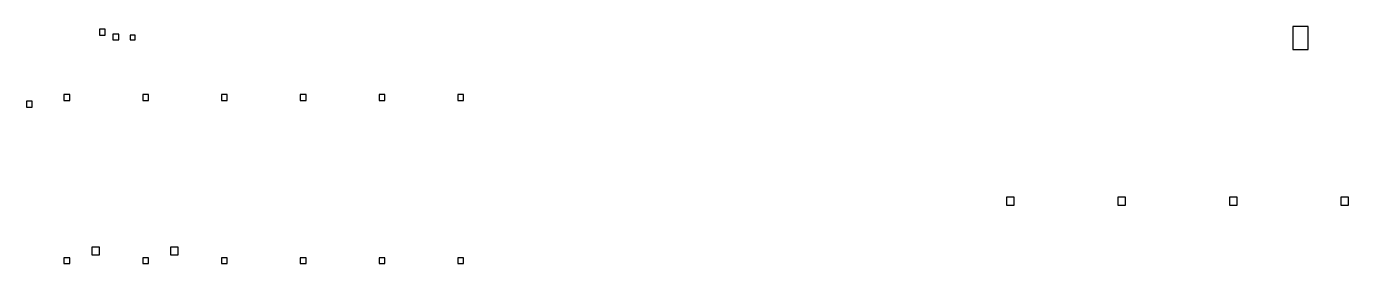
# Model space of a CAD drawing. Header units: metres. Extents: x 0.7 to 69.5, y 8 to 20.4.
import ezdxf

# ---------------------------------------------------------------- set-up
doc = ezdxf.new("R2010")
doc.units = ezdxf.units.M

msp = doc.modelspace()

# ---------------------------------------------------------------- linework, layer by layer
at = {"layer": 'E-DATA', "color": 7}
msp.add_lwpolyline([(6.1, 19.7), (6.35, 19.7), (6.35, 19.95), (6.1, 19.95), (6.1, 19.7)], dxfattribs=at)
at = {"layer": 'E-EMERG', "color": 7}
for points in [[(4.5, 19.95), (4.8, 19.95), (4.8, 20.25), (4.5, 20.25), (4.5, 19.95)], [(0.7, 16.2), (1, 16.2), (1, 16.5), (0.7, 16.5), (0.7, 16.2)]]:
    msp.add_lwpolyline(points, dxfattribs=at)
at = {"layer": 'E-PANEL', "color": 7}
msp.add_lwpolyline([(66.6, 19.2), (67.4, 19.2), (67.4, 20.4), (66.6, 20.4), (66.6, 19.2)], dxfattribs=at)
at = {"layer": 'E-POWER-3PH', "color": 7}
for points in [[(51.7, 11.1), (52.1, 11.1), (52.1, 11.5), (51.7, 11.5), (51.7, 11.1)], [(57.5, 11.1), (57.9, 11.1), (57.9, 11.5), (57.5, 11.5), (57.5, 11.1)], [(63.3, 11.1), (63.7, 11.1), (63.7, 11.5), (63.3, 11.5), (63.3, 11.1)], [(69.1, 11.1), (69.5, 11.1), (69.5, 11.5), (69.1, 11.5), (69.1, 11.1)], [(4.1, 8.5), (4.5, 8.5), (4.5, 8.9), (4.1, 8.9), (4.1, 8.5)], [(8.2, 8.5), (8.6, 8.5), (8.6, 8.9), (8.2, 8.9), (8.2, 8.5)]]:
    msp.add_lwpolyline(points, dxfattribs=at)
at = {"layer": 'E-POWER-OUT', "color": 7}
for points in [[(5.2, 19.7), (5.5, 19.7), (5.5, 20), (5.2, 20), (5.2, 19.7)], [(2.65, 16.55), (2.95, 16.55), (2.95, 16.85), (2.65, 16.85), (2.65, 16.55)], [(6.75, 16.55), (7.05, 16.55), (7.05, 16.85), (6.75, 16.85), (6.75, 16.55)], [(10.85, 16.55), (11.15, 16.55), (11.15, 16.85), (10.85, 16.85), (10.85, 16.55)], [(14.95, 16.55), (15.25, 16.55), (15.25, 16.85), (14.95, 16.85), (14.95, 16.55)], [(19.05, 16.55), (19.35, 16.55), (19.35, 16.85), (19.05, 16.85), (19.05, 16.55)], [(23.15, 16.55), (23.45, 16.55), (23.45, 16.85), (23.15, 16.85), (23.15, 16.55)], [(2.65, 8.05), (2.95, 8.05), (2.95, 8.35), (2.65, 8.35), (2.65, 8.05)], [(6.75, 8.05), (7.05, 8.05), (7.05, 8.35), (6.75, 8.35), (6.75, 8.05)], [(10.85, 8.05), (11.15, 8.05), (11.15, 8.35), (10.85, 8.35), (10.85, 8.05)], [(14.95, 8.05), (15.25, 8.05), (15.25, 8.35), (14.95, 8.35), (14.95, 8.05)], [(19.05, 8.05), (19.35, 8.05), (19.35, 8.35), (19.05, 8.35), (19.05, 8.05)], [(23.15, 8.05), (23.45, 8.05), (23.45, 8.35), (23.15, 8.35), (23.15, 8.05)]]:
    msp.add_lwpolyline(points, dxfattribs=at)

doc.saveas('drawing.dxf')
